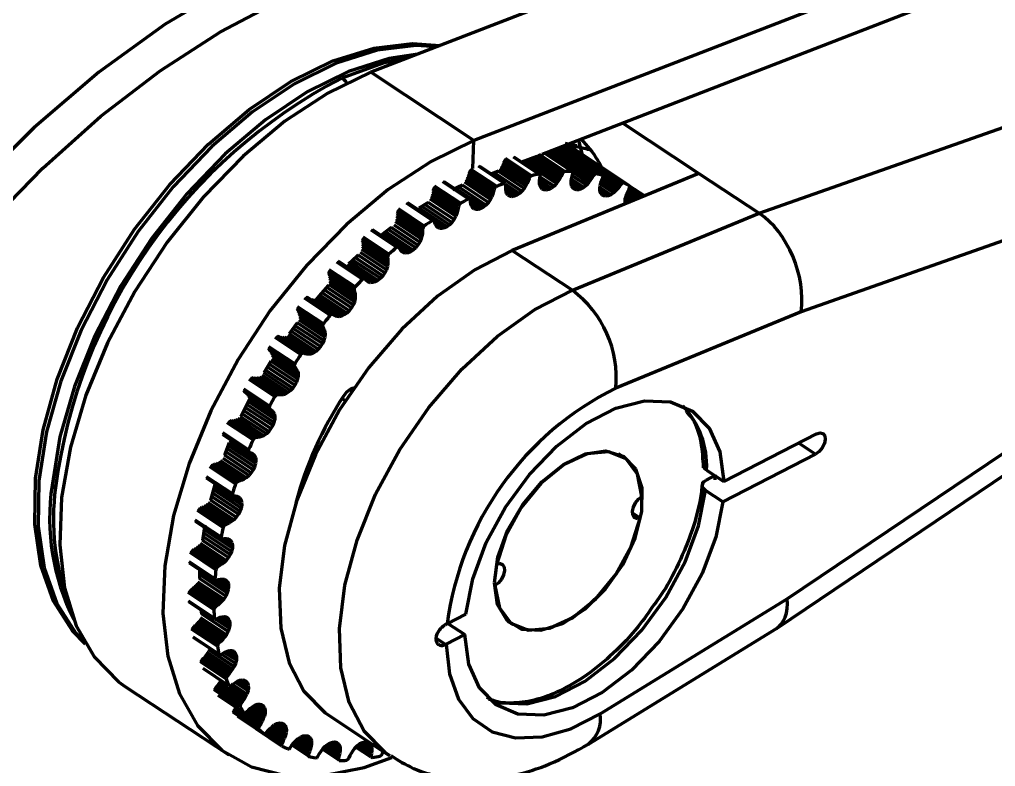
# Model space of a CAD drawing. Header units: millimetres. Extents: x -419 to 9215, y 1224 to 3301.
# Drawn here: x 282.43 to 325.35, y 1507.71 to 1540.58 of the extents above; entities that cross this region are included whole.
import ezdxf

# ---------------------------------------------------------------- set-up
doc = ezdxf.new("R2010")
doc.units = ezdxf.units.MM
doc.layers.add('0.7mm', color=7, linetype='Continuous', lineweight=70)

msp = doc.modelspace()

# ---------------------------------------------------------------- linework, layer by layer
at = {"layer": '0.7mm', "color": 7, "linetype": 'Continuous', "lineweight": 70}
for p, q in [((347.493, 1552.71), (302.412, 1535.25)), ((343.847, 1549.535), (305.4, 1534.645)), ((314.401, 1544.656), (297.874, 1538.256)), ((314.957, 1532.053), (336.898, 1539.775)), ((302.412, 1535.25), (297.874, 1538.256)), ((308.962, 1536.024), (312.31, 1533.806)), ((308.994, 1533.392), (306.475, 1535.061)), ((309.25, 1533.264), (306.514, 1535.076)), ((307.191, 1534.617), (307.026, 1535.275)), ((338.678, 1535.418), (316.803, 1527.72)), ((306.41, 1533.891), (305.276, 1534.642)), ((306.73, 1533.892), (305.522, 1534.692)), ((307.526, 1533.49), (305.642, 1534.738)), ((307.597, 1533.597), (305.788, 1534.795)), ((307.654, 1533.697), (305.92, 1534.846)), ((307.71, 1533.764), (306.018, 1534.884)), ((307.771, 1533.785), (306.077, 1534.907)), ((308.062, 1533.721), (306.2, 1534.954)), ((308.81, 1533.227), (306.201, 1534.955)), ((308.876, 1533.323), (306.334, 1535.006)), ((308.936, 1533.382), (306.428, 1535.043)), ((304.8, 1533.486), (303.665, 1534.237)), ((304.836, 1533.59), (303.702, 1534.341)), ((304.88, 1533.665), (303.745, 1534.417)), ((304.942, 1533.707), (303.808, 1534.459)), ((305.283, 1533.774), (304.149, 1534.526)), ((305.328, 1533.753), (304.194, 1534.505)), ((305.177, 1534.558), (304.505, 1534.298)), ((306.045, 1533.357), (304.581, 1534.327)), ((306.122, 1533.465), (304.731, 1534.386)), ((306.19, 1533.573), (304.877, 1534.442)), ((306.25, 1533.684), (305.021, 1534.498)), ((306.297, 1533.787), (305.149, 1534.548)), ((306.348, 1533.859), (305.213, 1534.61)), ((303.303, 1533.11), (302.168, 1533.861)), ((303.339, 1533.188), (302.204, 1533.939)), ((303.399, 1533.239), (302.265, 1533.99)), ((303.754, 1533.37), (302.62, 1534.121)), ((303.805, 1533.36), (302.671, 1534.111)), ((303.498, 1533.908), (303.169, 1533.781)), ((304.524, 1533.022), (303.301, 1533.832)), ((304.626, 1533.147), (303.485, 1533.903)), ((304.693, 1533.26), (303.559, 1534.012)), ((304.751, 1533.372), (303.616, 1534.124)), ((312.31, 1533.806), (304.098, 1530.416)), ((305.328, 1533.753), (305.283, 1533.774)), ((306.297, 1533.787), (306.25, 1533.684)), ((306.348, 1533.859), (306.297, 1533.787)), ((306.41, 1533.891), (306.348, 1533.859)), ((306.768, 1533.861), (306.73, 1533.892)), ((306.731, 1533.686), (306.763, 1533.789)), ((306.763, 1533.789), (306.768, 1533.861)), ((307.45, 1533.389), (306.766, 1533.842)), ((307.771, 1533.785), (307.71, 1533.764)), ((312.31, 1533.806), (314.957, 1532.053)), ((302.178, 1532.687), (301.044, 1533.438)), ((302.233, 1532.689), (301.099, 1533.44)), ((303.14, 1532.664), (302.006, 1533.415)), ((303.196, 1532.781), (302.061, 1533.532)), ((303.241, 1532.895), (302.107, 1533.646)), ((303.278, 1533.008), (302.144, 1533.759)), ((303.805, 1533.36), (303.754, 1533.37)), ((303.82, 1533.301), (303.805, 1533.36)), ((304.751, 1533.372), (304.693, 1533.26)), ((304.8, 1533.486), (304.751, 1533.372)), ((304.836, 1533.59), (304.8, 1533.486)), ((304.88, 1533.665), (304.836, 1533.59)), ((304.942, 1533.707), (304.88, 1533.665)), ((305.301, 1533.38), (305.302, 1533.481)), ((305.311, 1533.281), (305.301, 1533.38)), ((305.302, 1533.481), (305.314, 1533.587)), ((305.707, 1533.103), (305.302, 1533.371)), ((305.821, 1533.16), (305.305, 1533.501)), ((305.314, 1533.587), (305.333, 1533.687)), ((305.935, 1533.245), (305.325, 1533.648)), ((305.333, 1533.687), (305.328, 1533.753)), ((306.045, 1533.357), (305.935, 1533.245)), ((306.122, 1533.465), (306.045, 1533.357)), ((306.19, 1533.573), (306.122, 1533.465)), ((306.25, 1533.684), (306.19, 1533.573)), ((306.686, 1533.36), (306.692, 1533.467)), ((306.711, 1533.248), (306.686, 1533.36)), ((307.133, 1533.125), (306.689, 1533.419)), ((306.692, 1533.467), (306.707, 1533.575)), ((307.249, 1533.193), (306.704, 1533.554)), ((306.707, 1533.575), (306.731, 1533.686)), ((307.365, 1533.29), (306.738, 1533.706)), ((307.45, 1533.389), (307.365, 1533.29)), ((307.526, 1533.49), (307.45, 1533.389)), ((307.597, 1533.597), (307.526, 1533.49)), ((307.654, 1533.697), (307.597, 1533.597)), ((307.71, 1533.764), (307.654, 1533.697)), ((307.969, 1533.275), (307.997, 1533.387)), ((307.997, 1533.387), (308.035, 1533.5)), ((308.647, 1533.035), (308.019, 1533.452)), ((308.035, 1533.5), (308.078, 1533.604)), ((308.092, 1533.679), (308.062, 1533.721)), ((308.731, 1533.128), (308.064, 1533.57)), ((308.078, 1533.604), (308.092, 1533.679)), ((308.936, 1533.382), (308.876, 1533.323)), ((308.994, 1533.392), (308.936, 1533.382)), ((301.719, 1532.26), (300.585, 1533.011)), ((301.731, 1532.358), (300.597, 1533.109)), ((301.759, 1532.436), (300.625, 1533.187)), ((301.817, 1532.495), (300.682, 1533.246)), ((301.905, 1533.286), (301.468, 1533.09)), ((302.833, 1532.323), (301.59, 1533.147)), ((302.944, 1532.414), (301.738, 1533.213)), ((303.048, 1532.529), (301.905, 1533.286)), ((303.278, 1533.008), (303.241, 1532.895)), ((303.303, 1533.11), (303.278, 1533.008)), ((303.339, 1533.188), (303.303, 1533.11)), ((303.399, 1533.239), (303.339, 1533.188)), ((303.813, 1533.205), (303.82, 1533.301)), ((303.816, 1533.107), (303.813, 1533.205)), ((304.3, 1532.846), (303.814, 1533.168)), ((304.414, 1532.921), (303.816, 1533.317)), ((303.829, 1533.014), (303.816, 1533.107)), ((304.188, 1532.8), (303.825, 1533.04)), ((303.852, 1532.927), (303.829, 1533.014)), ((304.082, 1532.784), (303.849, 1532.939)), ((303.91, 1532.847), (303.852, 1532.927)), ((304.414, 1532.921), (304.3, 1532.846)), ((304.524, 1533.022), (304.414, 1532.921)), ((304.626, 1533.147), (304.524, 1533.022)), ((304.693, 1533.26), (304.626, 1533.147)), ((305.352, 1533.184), (305.311, 1533.281)), ((305.598, 1533.077), (305.319, 1533.262)), ((305.417, 1533.118), (305.352, 1533.184)), ((305.5, 1533.082), (305.364, 1533.172)), ((305.5, 1533.082), (305.417, 1533.118)), ((305.598, 1533.077), (305.5, 1533.082)), ((305.707, 1533.103), (305.598, 1533.077)), ((305.821, 1533.16), (305.707, 1533.103)), ((305.935, 1533.245), (305.821, 1533.16)), ((307.022, 1533.088), (306.699, 1533.303)), ((306.76, 1533.164), (306.711, 1533.248)), ((306.92, 1533.083), (306.736, 1533.204)), ((306.831, 1533.108), (306.76, 1533.164)), ((306.92, 1533.083), (306.831, 1533.108)), ((307.022, 1533.088), (306.92, 1533.083)), ((307.133, 1533.125), (307.022, 1533.088)), ((307.249, 1533.193), (307.133, 1533.125)), ((307.365, 1533.29), (307.249, 1533.193)), ((307.949, 1533.161), (307.969, 1533.275)), ((307.956, 1533.037), (307.949, 1533.161)), ((308.438, 1532.867), (307.953, 1533.187)), ((308.323, 1532.819), (307.954, 1533.063)), ((307.989, 1532.936), (307.956, 1533.037)), ((308.557, 1532.947), (307.982, 1533.328)), ((308.217, 1532.802), (307.982, 1532.958)), ((308.046, 1532.863), (307.989, 1532.936)), ((308.557, 1532.947), (308.438, 1532.867)), ((308.647, 1533.035), (308.557, 1532.947)), ((308.731, 1533.128), (308.647, 1533.035)), ((308.81, 1533.227), (308.731, 1533.128)), ((308.876, 1533.323), (308.81, 1533.227)), ((309.103, 1532.806), (309.145, 1532.92)), ((309.528, 1532.658), (309.142, 1532.913)), ((309.145, 1532.92), (309.195, 1533.034)), ((309.664, 1532.714), (309.192, 1533.026)), ((309.195, 1533.034), (309.248, 1533.136)), ((309.791, 1532.767), (309.245, 1533.129)), ((309.248, 1533.136), (309.272, 1533.213)), ((309.272, 1533.213), (309.25, 1533.264)), ((309.91, 1532.816), (309.257, 1533.249)), ((309.877, 1532.802), (309.269, 1533.205)), ((300.589, 1531.742), (299.454, 1532.493)), ((300.648, 1531.755), (299.513, 1532.506)), ((300.405, 1532.529), (299.994, 1532.28)), ((301.54, 1531.777), (300.405, 1532.529)), ((301.619, 1531.919), (300.485, 1532.67)), ((301.663, 1532.037), (300.528, 1532.788)), ((301.696, 1532.149), (300.561, 1532.901)), ((301.817, 1532.495), (301.759, 1532.436)), ((302.233, 1532.689), (302.178, 1532.687)), ((302.257, 1532.638), (302.233, 1532.689)), ((302.263, 1532.55), (302.257, 1532.638)), ((302.72, 1532.258), (302.262, 1532.561)), ((302.28, 1532.46), (302.263, 1532.55)), ((303.048, 1532.529), (302.944, 1532.414)), ((303.14, 1532.664), (303.048, 1532.529)), ((303.196, 1532.781), (303.14, 1532.664)), ((303.241, 1532.895), (303.196, 1532.781)), ((303.988, 1532.8), (303.904, 1532.856)), ((303.988, 1532.8), (303.91, 1532.847)), ((304.082, 1532.784), (303.988, 1532.8)), ((304.188, 1532.8), (304.082, 1532.784)), ((304.3, 1532.846), (304.188, 1532.8)), ((308.123, 1532.817), (308.037, 1532.874)), ((308.123, 1532.817), (308.046, 1532.863)), ((308.217, 1532.802), (308.123, 1532.817)), ((308.323, 1532.819), (308.217, 1532.802)), ((308.438, 1532.867), (308.323, 1532.819)), ((309.059, 1532.555), (309.07, 1532.69)), ((309.071, 1532.469), (309.059, 1532.555)), ((309.138, 1532.497), (309.059, 1532.549)), ((309.269, 1532.551), (309.069, 1532.683)), ((309.07, 1532.69), (309.103, 1532.806)), ((309.397, 1532.604), (309.101, 1532.8)), ((300.157, 1531.351), (299.023, 1532.102)), ((300.176, 1531.428), (299.042, 1532.179)), ((300.23, 1531.493), (299.095, 1532.244)), ((301.227, 1531.463), (299.994, 1532.28)), ((301.339, 1531.546), (300.116, 1532.356)), ((301.445, 1531.651), (300.254, 1532.44)), ((301.696, 1532.149), (301.663, 1532.037)), ((301.719, 1532.26), (301.696, 1532.149)), ((301.731, 1532.358), (301.719, 1532.26)), ((301.759, 1532.436), (301.731, 1532.358)), ((302.306, 1532.379), (302.28, 1532.46)), ((302.609, 1532.222), (302.288, 1532.434)), ((302.344, 1532.304), (302.306, 1532.379)), ((302.506, 1532.217), (302.329, 1532.334)), ((302.416, 1532.244), (302.344, 1532.304)), ((302.506, 1532.217), (302.416, 1532.244)), ((302.609, 1532.222), (302.506, 1532.217)), ((302.72, 1532.258), (302.609, 1532.222)), ((302.833, 1532.323), (302.72, 1532.258)), ((302.944, 1532.414), (302.833, 1532.323)), ((306.744, 1528.663), (314.957, 1532.053)), ((300.098, 1530.928), (298.964, 1531.68)), ((300.129, 1531.044), (298.994, 1531.796)), ((300.148, 1531.154), (299.014, 1531.905)), ((300.158, 1531.259), (299.024, 1532.011)), ((300.648, 1531.755), (300.589, 1531.742)), ((300.68, 1531.713), (300.648, 1531.755)), ((300.699, 1531.635), (300.68, 1531.713)), ((301.113, 1531.408), (300.685, 1531.691)), ((300.729, 1531.557), (300.699, 1531.635)), ((301.445, 1531.651), (301.339, 1531.546)), ((301.54, 1531.777), (301.445, 1531.651)), ((301.619, 1531.919), (301.54, 1531.777)), ((301.663, 1532.037), (301.619, 1531.919)), ((299.022, 1530.556), (297.888, 1531.307)), ((299.084, 1530.579), (297.949, 1531.331)), ((298.769, 1531.431), (298.338, 1531.094)), ((299.742, 1530.433), (298.523, 1531.241)), ((299.851, 1530.531), (298.641, 1531.333)), ((299.949, 1530.649), (298.769, 1531.431)), ((300.033, 1530.783), (298.899, 1531.534)), ((300.158, 1531.259), (300.148, 1531.154)), ((300.176, 1531.428), (300.157, 1531.351)), ((300.157, 1531.351), (300.158, 1531.259)), ((300.23, 1531.493), (300.176, 1531.428)), ((301.005, 1531.382), (300.725, 1531.567)), ((300.769, 1531.488), (300.729, 1531.557)), ((300.819, 1531.428), (300.769, 1531.488)), ((300.905, 1531.388), (300.788, 1531.465)), ((300.905, 1531.388), (300.819, 1531.428)), ((301.005, 1531.382), (300.905, 1531.388)), ((301.113, 1531.408), (301.005, 1531.382)), ((301.227, 1531.463), (301.113, 1531.408)), ((301.339, 1531.546), (301.227, 1531.463)), ((298.616, 1530.111), (297.481, 1530.862)), ((298.625, 1530.185), (297.491, 1530.936)), ((298.629, 1530.028), (297.495, 1530.779)), ((298.673, 1530.255), (297.539, 1531.006)), ((299.516, 1530.313), (298.338, 1531.094)), ((299.629, 1530.359), (298.421, 1531.16)), ((300.033, 1530.783), (299.949, 1530.649)), ((300.098, 1530.928), (300.033, 1530.783)), ((300.129, 1531.044), (300.098, 1530.928)), ((300.148, 1531.154), (300.129, 1531.044)), ((298.611, 1529.715), (297.477, 1530.466)), ((298.628, 1529.826), (297.493, 1530.578)), ((298.633, 1529.93), (297.499, 1530.681)), ((299.084, 1530.579), (299.022, 1530.556)), ((299.124, 1530.548), (299.084, 1530.579)), ((299.155, 1530.48), (299.124, 1530.548)), ((299.198, 1530.416), (299.155, 1530.48)), ((299.409, 1530.298), (299.171, 1530.456)), ((299.25, 1530.362), (299.198, 1530.416)), ((299.311, 1530.317), (299.25, 1530.362)), ((299.629, 1530.359), (299.516, 1530.313)), ((299.742, 1530.433), (299.629, 1530.359)), ((299.851, 1530.531), (299.742, 1530.433)), ((299.949, 1530.649), (299.851, 1530.531)), ((304.098, 1530.416), (306.744, 1528.663)), ((297.514, 1529.154), (296.379, 1529.906)), ((297.576, 1529.189), (296.442, 1529.94)), ((297.623, 1529.169), (296.489, 1529.92)), ((298.3, 1529.191), (297.089, 1529.993)), ((298.402, 1529.302), (297.2, 1530.098)), ((298.491, 1529.43), (297.317, 1530.208)), ((298.562, 1529.569), (297.427, 1530.32)), ((298.625, 1530.185), (298.616, 1530.111)), ((298.616, 1530.111), (298.629, 1530.028)), ((298.673, 1530.255), (298.625, 1530.185)), ((298.633, 1529.93), (298.628, 1529.826)), ((298.629, 1530.028), (298.633, 1529.93)), ((299.409, 1530.298), (299.311, 1530.317)), ((299.516, 1530.313), (299.409, 1530.298)), ((316.197, 1515.092), (338.422, 1530.082)), ((297.141, 1528.735), (296.007, 1529.487)), ((297.183, 1528.809), (296.048, 1529.561)), ((297.962, 1529), (296.828, 1529.751)), ((298.075, 1529.036), (296.902, 1529.812)), ((298.189, 1529.1), (296.988, 1529.896)), ((298.562, 1529.569), (298.491, 1529.43)), ((298.611, 1529.715), (298.562, 1529.569)), ((298.628, 1529.826), (298.611, 1529.715)), ((297.141, 1528.666), (296.007, 1529.417)), ((297.167, 1528.593), (296.033, 1529.345)), ((297.185, 1528.505), (296.051, 1529.257)), ((297.191, 1528.305), (296.057, 1529.056)), ((297.193, 1528.41), (296.059, 1529.161)), ((297.576, 1529.189), (297.514, 1529.154)), ((297.623, 1529.169), (297.576, 1529.189)), ((297.666, 1529.113), (297.623, 1529.169)), ((297.855, 1528.997), (297.651, 1529.132)), ((297.72, 1529.063), (297.666, 1529.113)), ((297.783, 1529.025), (297.708, 1529.075)), ((297.783, 1529.025), (297.72, 1529.063)), ((298.189, 1529.1), (298.075, 1529.036)), ((298.3, 1529.191), (298.189, 1529.1)), ((298.402, 1529.302), (298.3, 1529.191)), ((298.491, 1529.43), (298.402, 1529.302)), ((297.025, 1527.887), (295.827, 1528.68)), ((297.102, 1528.021), (295.931, 1528.796)), ((297.159, 1528.162), (296.024, 1528.913)), ((297.183, 1528.809), (297.141, 1528.735)), ((297.141, 1528.735), (297.141, 1528.666)), ((297.141, 1528.666), (297.167, 1528.593)), ((297.855, 1528.997), (297.783, 1529.025)), ((297.962, 1529), (297.855, 1528.997)), ((298.075, 1529.036), (297.962, 1529)), ((315.748, 1513.802), (338.017, 1528.821)), ((296.097, 1527.569), (294.962, 1528.321)), ((296.158, 1527.613), (295.024, 1528.365)), ((296.212, 1527.605), (295.077, 1528.356)), ((296.33, 1527.529), (295.196, 1528.28)), ((296.402, 1527.507), (295.268, 1528.258)), ((296.483, 1527.496), (295.349, 1528.248)), ((296.597, 1527.521), (295.463, 1528.272)), ((296.713, 1527.577), (295.543, 1528.352)), ((296.825, 1527.659), (295.629, 1528.452)), ((296.931, 1527.764), (295.725, 1528.563)), ((297.191, 1528.305), (297.159, 1528.162)), ((297.167, 1528.593), (297.185, 1528.505)), ((297.185, 1528.505), (297.193, 1528.41)), ((297.193, 1528.41), (297.191, 1528.305)), ((295.757, 1527.112), (294.623, 1527.863)), ((295.766, 1527.049), (294.632, 1527.8)), ((295.791, 1527.187), (294.656, 1527.939)), ((296.931, 1527.764), (296.825, 1527.659)), ((297.025, 1527.887), (296.931, 1527.764)), ((297.102, 1528.021), (297.025, 1527.887)), ((297.159, 1528.162), (297.102, 1528.021)), ((295.804, 1526.988), (294.67, 1527.739)), ((295.836, 1526.911), (294.701, 1527.663)), ((295.855, 1526.594), (294.72, 1527.345)), ((295.857, 1526.826), (294.723, 1527.578)), ((295.87, 1526.73), (294.736, 1527.482)), ((296.158, 1527.613), (296.097, 1527.569)), ((296.212, 1527.605), (296.158, 1527.613)), ((296.264, 1527.563), (296.212, 1527.605)), ((296.33, 1527.529), (296.264, 1527.563)), ((296.402, 1527.507), (296.33, 1527.529)), ((296.483, 1527.496), (296.402, 1527.507)), ((296.597, 1527.521), (296.483, 1527.496)), ((296.713, 1527.577), (296.597, 1527.521)), ((296.825, 1527.659), (296.713, 1527.577)), ((316.803, 1527.72), (308.657, 1524.357)), ((294.645, 1527.228), (294.29, 1526.744)), ((295.667, 1526.185), (294.463, 1526.983)), ((295.75, 1526.316), (294.555, 1527.107)), ((295.814, 1526.454), (294.645, 1527.228)), ((295.791, 1527.187), (295.757, 1527.112)), ((295.757, 1527.112), (295.766, 1527.049)), ((295.766, 1527.049), (295.804, 1526.988)), ((295.804, 1526.988), (295.836, 1526.911)), ((295.836, 1526.911), (295.857, 1526.826)), ((294.803, 1525.836), (293.668, 1526.588)), ((294.863, 1525.889), (293.728, 1526.64)), ((294.921, 1525.892), (293.786, 1526.644)), ((294.983, 1525.865), (293.849, 1526.616)), ((295.058, 1525.848), (293.923, 1526.599)), ((295.138, 1525.842), (294.004, 1526.594)), ((295.226, 1525.849), (294.092, 1526.601)), ((295.344, 1525.895), (294.21, 1526.647)), ((295.46, 1525.97), (294.29, 1526.744)), ((295.568, 1526.068), (294.373, 1526.859)), ((295.855, 1526.594), (295.814, 1526.454)), ((295.87, 1526.73), (295.855, 1526.594)), ((295.857, 1526.826), (295.87, 1526.73)), ((294.503, 1525.35), (293.369, 1526.101)), ((294.522, 1525.295), (293.388, 1526.046)), ((294.529, 1525.426), (293.395, 1526.177)), ((295.568, 1526.068), (295.46, 1525.97)), ((295.667, 1526.185), (295.568, 1526.068)), ((295.75, 1526.316), (295.667, 1526.185)), ((295.814, 1526.454), (295.75, 1526.316)), ((294.571, 1525.247), (293.436, 1525.998)), ((294.615, 1525.184), (293.481, 1525.935)), ((294.65, 1525.111), (293.516, 1525.862)), ((294.677, 1525.026), (293.543, 1525.778)), ((294.68, 1524.899), (293.545, 1525.65)), ((294.863, 1525.889), (294.803, 1525.836)), ((294.921, 1525.892), (294.863, 1525.889)), ((294.983, 1525.865), (294.921, 1525.892)), ((295.058, 1525.848), (294.983, 1525.865)), ((295.138, 1525.842), (295.058, 1525.848)), ((295.226, 1525.849), (295.138, 1525.842)), ((295.344, 1525.895), (295.226, 1525.849)), ((295.46, 1525.97), (295.344, 1525.895)), ((293.485, 1525.538), (293.174, 1525.025)), ((294.535, 1524.489), (293.33, 1525.287)), ((294.606, 1524.625), (293.41, 1525.417)), ((294.655, 1524.763), (293.485, 1525.538)), ((294.529, 1525.426), (294.503, 1525.35)), ((294.503, 1525.35), (294.522, 1525.295)), ((294.522, 1525.295), (294.571, 1525.247)), ((294.571, 1525.247), (294.615, 1525.184)), ((294.615, 1525.184), (294.65, 1525.111)), ((293.718, 1524.054), (292.583, 1524.805)), ((293.779, 1524.069), (292.645, 1524.82)), ((293.849, 1524.057), (292.715, 1524.808)), ((293.932, 1524.056), (292.797, 1524.808)), ((294.018, 1524.068), (292.884, 1524.82)), ((294.111, 1524.093), (292.977, 1524.844)), ((294.231, 1524.159), (293.097, 1524.91)), ((294.344, 1524.25), (293.174, 1525.025)), ((294.447, 1524.362), (293.25, 1525.154)), ((294.655, 1524.763), (294.606, 1524.625)), ((294.65, 1525.111), (294.677, 1525.026)), ((294.68, 1524.899), (294.655, 1524.763)), ((294.677, 1525.026), (294.68, 1524.899)), ((293.661, 1523.994), (292.527, 1524.745)), ((294.447, 1524.362), (294.344, 1524.25)), ((294.535, 1524.489), (294.447, 1524.362)), ((294.606, 1524.625), (294.535, 1524.489)), ((292.6, 1523.997), (292.159, 1523.112)), ((293.408, 1523.49), (292.274, 1524.241)), ((293.425, 1523.564), (292.291, 1524.315)), ((293.436, 1523.443), (292.302, 1524.195)), ((293.551, 1523.362), (292.416, 1524.113)), ((293.599, 1523.303), (292.464, 1524.054)), ((293.639, 1523.231), (292.505, 1523.983)), ((293.718, 1524.054), (293.661, 1523.994)), ((293.779, 1524.069), (293.718, 1524.054)), ((293.849, 1524.057), (293.779, 1524.069)), ((293.932, 1524.056), (293.849, 1524.057)), ((294.018, 1524.068), (293.932, 1524.056)), ((294.111, 1524.093), (294.018, 1524.068)), ((294.231, 1524.159), (294.111, 1524.093)), ((294.344, 1524.25), (294.231, 1524.159)), ((297.038, 1524.233), (296.955, 1524.288)), ((293.562, 1522.713), (292.353, 1523.513)), ((293.619, 1522.851), (292.419, 1523.645)), ((293.652, 1522.987), (292.479, 1523.764)), ((293.659, 1523.116), (292.525, 1523.867)), ((293.425, 1523.564), (293.408, 1523.49)), ((293.408, 1523.49), (293.436, 1523.443)), ((293.283, 1522.35), (292.148, 1523.101)), ((293.391, 1522.456), (292.217, 1523.234)), ((293.485, 1522.579), (292.285, 1523.374)), ((293.436, 1523.443), (293.495, 1523.41)), ((293.495, 1523.41), (293.551, 1523.362)), ((293.551, 1523.362), (293.599, 1523.303)), ((293.599, 1523.303), (293.639, 1523.231)), ((293.639, 1523.231), (293.659, 1523.116)), ((293.659, 1523.116), (293.652, 1522.987)), ((292.697, 1522.083), (291.562, 1522.834)), ((292.749, 1522.149), (291.615, 1522.901)), ((292.813, 1522.176), (291.678, 1522.927)), ((292.889, 1522.179), (291.755, 1522.93)), ((292.977, 1522.196), (291.843, 1522.947)), ((293.068, 1522.224), (291.933, 1522.975)), ((293.164, 1522.265), (292.029, 1523.017)), ((293.562, 1522.713), (293.485, 1522.579)), ((293.619, 1522.851), (293.562, 1522.713)), ((293.652, 1522.987), (293.619, 1522.851)), ((292.497, 1521.573), (291.362, 1522.324)), ((292.505, 1521.644), (291.37, 1522.395)), ((292.533, 1521.536), (291.399, 1522.287)), ((292.889, 1522.179), (292.813, 1522.176)), ((292.977, 1522.196), (292.889, 1522.179)), ((293.068, 1522.224), (292.977, 1522.196)), ((293.164, 1522.265), (293.068, 1522.224)), ((293.283, 1522.35), (293.164, 1522.265)), ((293.391, 1522.456), (293.283, 1522.35)), ((293.485, 1522.579), (293.391, 1522.456)), ((313.403, 1520.251), (317.482, 1522.35)), ((291.649, 1521.945), (291.442, 1521.41)), ((292.81, 1521.035), (291.604, 1521.833)), ((292.826, 1521.165), (291.649, 1521.945)), ((292.817, 1521.284), (291.682, 1522.035)), ((292.749, 1522.149), (292.697, 1522.083)), ((292.813, 1522.176), (292.749, 1522.149)), ((292.621, 1520.629), (291.442, 1521.41)), ((292.705, 1520.76), (291.498, 1521.559)), ((292.768, 1520.897), (291.553, 1521.702)), ((292.505, 1521.644), (292.497, 1521.573)), ((292.497, 1521.573), (292.533, 1521.536)), ((292.533, 1521.536), (292.6, 1521.518)), ((292.779, 1521.385), (292.562, 1521.528)), ((292.6, 1521.518), (292.667, 1521.485)), ((292.726, 1521.441), (292.64, 1521.498)), ((292.667, 1521.485), (292.726, 1521.441)), ((292.726, 1521.441), (292.779, 1521.385)), ((292.779, 1521.385), (292.817, 1521.284)), ((309.01, 1521.315), (308.771, 1521.473)), ((317.439, 1521.451), (313.36, 1519.352)), ((291.932, 1520.146), (290.797, 1520.898)), ((291.978, 1520.217), (290.844, 1520.969)), ((292.042, 1520.254), (290.908, 1521.006)), ((292.124, 1520.273), (290.989, 1521.025)), ((292.215, 1520.307), (291.081, 1521.058)), ((292.308, 1520.351), (291.174, 1521.102)), ((292.405, 1520.408), (291.271, 1521.16)), ((292.52, 1520.51), (291.386, 1521.261)), ((292.768, 1520.897), (292.705, 1520.76)), ((292.81, 1521.035), (292.768, 1520.897)), ((292.826, 1521.165), (292.81, 1521.035)), ((292.817, 1521.284), (292.826, 1521.165)), ((292.52, 1520.51), (292.405, 1520.408)), ((292.621, 1520.629), (292.52, 1520.51)), ((292.705, 1520.76), (292.621, 1520.629)), ((312.633, 1520.313), (313.014, 1520.509)), ((312.647, 1520.752), (313.403, 1520.251)), ((284.007, 1519.979), (283.856, 1520.08)), ((291.787, 1519.707), (290.653, 1520.459)), ((291.789, 1519.641), (290.654, 1520.392)), ((291.012, 1520.123), (290.82, 1519.424)), ((292.197, 1519.338), (291.012, 1520.123)), ((291.978, 1520.217), (291.932, 1520.146)), ((292.042, 1520.254), (291.978, 1520.217)), ((292.124, 1520.273), (292.042, 1520.254)), ((292.215, 1520.307), (292.124, 1520.273)), ((292.308, 1520.351), (292.215, 1520.307)), ((292.405, 1520.408), (292.308, 1520.351)), ((292.123, 1518.945), (290.906, 1519.751)), ((292.172, 1519.083), (290.946, 1519.895)), ((292.198, 1519.216), (290.982, 1520.021)), ((291.787, 1519.707), (291.789, 1519.641)), ((291.789, 1519.641), (291.832, 1519.615)), ((291.832, 1519.615), (291.907, 1519.612)), ((291.907, 1519.612), (291.982, 1519.597)), ((292.17, 1519.444), (291.921, 1519.609)), ((313.36, 1519.352), (312.604, 1519.853)), ((291.664, 1518.432), (290.529, 1519.183)), ((291.757, 1518.491), (290.622, 1519.242)), ((291.852, 1518.563), (290.718, 1519.315)), ((291.961, 1518.679), (290.823, 1519.433)), ((292.052, 1518.808), (290.864, 1519.595)), ((291.982, 1519.597), (292.051, 1519.569)), ((292.051, 1519.569), (292.116, 1519.528)), ((292.116, 1519.528), (292.17, 1519.444)), ((292.17, 1519.444), (292.197, 1519.338)), ((292.198, 1519.216), (292.172, 1519.083)), ((292.197, 1519.338), (292.198, 1519.216)), ((291.383, 1518.227), (290.248, 1518.979)), ((291.423, 1518.302), (290.288, 1519.053)), ((291.486, 1518.349), (290.352, 1519.1)), ((291.57, 1518.383), (290.436, 1519.134)), ((292.052, 1518.808), (291.961, 1518.679)), ((292.123, 1518.945), (292.052, 1518.808)), ((292.172, 1519.083), (292.123, 1518.945)), ((309.721, 1518.636), (309.385, 1518.859)), ((291.289, 1517.798), (290.155, 1518.55)), ((291.3, 1517.738), (290.166, 1518.49)), ((290.582, 1518.339), (290.471, 1517.658)), ((291.486, 1518.349), (291.423, 1518.302)), ((291.57, 1518.383), (291.486, 1518.349)), ((291.664, 1518.432), (291.57, 1518.383)), ((291.757, 1518.491), (291.664, 1518.432)), ((291.852, 1518.563), (291.757, 1518.491)), ((291.961, 1518.679), (291.852, 1518.563)), ((291.754, 1517.174), (290.521, 1517.99)), ((291.787, 1517.309), (290.545, 1518.132)), ((291.423, 1518.302), (291.383, 1518.227)), ((291.517, 1516.771), (290.383, 1517.522)), ((291.617, 1516.899), (290.471, 1517.658)), ((291.697, 1517.035), (290.496, 1517.83)), ((291.289, 1517.798), (291.3, 1517.738)), ((291.3, 1517.738), (291.35, 1517.724)), ((291.35, 1517.724), (291.43, 1517.737)), ((291.796, 1517.436), (291.359, 1517.725)), ((291.43, 1517.737), (291.513, 1517.738)), ((291.778, 1517.547), (291.491, 1517.737)), ((291.513, 1517.738), (291.591, 1517.727)), ((291.591, 1517.727), (291.665, 1517.703)), ((291.735, 1517.638), (291.61, 1517.721)), ((291.665, 1517.703), (291.735, 1517.638)), ((291.735, 1517.638), (291.778, 1517.547)), ((291.778, 1517.547), (291.796, 1517.436)), ((291.062, 1516.369), (289.928, 1517.12)), ((291.095, 1516.445), (289.96, 1517.196)), ((291.156, 1516.501), (290.022, 1517.252)), ((291.241, 1516.549), (290.107, 1517.3)), ((291.334, 1516.612), (290.2, 1517.364)), ((291.425, 1516.686), (290.291, 1517.437)), ((291.697, 1517.035), (291.617, 1516.899)), ((291.754, 1517.174), (291.697, 1517.035)), ((291.787, 1517.309), (291.754, 1517.174)), ((291.796, 1517.436), (291.787, 1517.309)), ((291.022, 1515.96), (289.888, 1516.711)), ((291.042, 1515.907), (289.908, 1516.659)), ((291.334, 1516.612), (291.241, 1516.549)), ((291.425, 1516.686), (291.334, 1516.612)), ((291.517, 1516.771), (291.425, 1516.686)), ((291.617, 1516.899), (291.517, 1516.771)), ((303.421, 1516.63), (303.405, 1516.641)), ((290.35, 1516.335), (290.34, 1515.975)), ((291.605, 1515.487), (290.349, 1516.318)), ((291.095, 1516.445), (291.062, 1516.369)), ((291.156, 1516.501), (291.095, 1516.445)), ((291.241, 1516.549), (291.156, 1516.501)), ((291.408, 1515.072), (290.273, 1515.823)), ((291.497, 1515.209), (290.34, 1515.975)), ((291.563, 1515.349), (290.343, 1516.156)), ((291.022, 1515.96), (291.042, 1515.907)), ((291.042, 1515.907), (291.098, 1515.904)), ((291.098, 1515.904), (291.181, 1515.932)), ((291.622, 1515.617), (291.158, 1515.924)), ((291.181, 1515.932), (291.269, 1515.95)), ((291.269, 1515.95), (291.354, 1515.956)), ((291.613, 1515.734), (291.284, 1515.952)), ((291.354, 1515.956), (291.437, 1515.95)), ((291.579, 1515.832), (291.395, 1515.953)), ((291.437, 1515.95), (291.52, 1515.905)), ((291.52, 1515.905), (291.579, 1515.832)), ((291.579, 1515.832), (291.613, 1515.734)), ((290.977, 1514.613), (289.843, 1515.364)), ((291.001, 1514.688), (289.867, 1515.44)), ((291.059, 1514.752), (289.925, 1515.503)), ((291.144, 1514.813), (290.009, 1515.564)), ((291.234, 1514.89), (290.1, 1515.641)), ((291.321, 1514.976), (290.187, 1515.727)), ((291.563, 1515.349), (291.497, 1515.209)), ((291.605, 1515.487), (291.563, 1515.349)), ((291.622, 1515.617), (291.605, 1515.487)), ((291.613, 1515.734), (291.622, 1515.617)), ((303.337, 1515.672), (303.316, 1515.686)), ((290.991, 1514.232), (289.857, 1514.983)), ((291.02, 1514.188), (289.885, 1514.94)), ((291.234, 1514.89), (291.144, 1514.813)), ((291.321, 1514.976), (291.234, 1514.89)), ((291.408, 1515.072), (291.321, 1514.976)), ((291.497, 1515.209), (291.408, 1515.072)), ((307.969, 1510.031), (316.197, 1515.092)), ((290.404, 1514.615), (290.428, 1514.425)), ((291.001, 1514.688), (290.977, 1514.613)), ((291.059, 1514.752), (291.001, 1514.688)), ((291.144, 1514.813), (291.059, 1514.752)), ((291.366, 1513.303), (290.231, 1514.054)), ((291.447, 1513.398), (290.313, 1514.15)), ((291.526, 1513.504), (290.392, 1514.255)), ((291.602, 1513.647), (290.428, 1514.425)), ((290.991, 1514.232), (291.02, 1514.188)), ((291.02, 1514.188), (291.079, 1514.197)), ((291.653, 1513.788), (291.043, 1514.192)), ((291.079, 1514.197), (291.165, 1514.24)), ((291.165, 1514.24), (291.256, 1514.274)), ((291.679, 1513.922), (291.186, 1514.248)), ((291.256, 1514.274), (291.346, 1514.297)), ((291.679, 1514.044), (291.31, 1514.288)), ((291.346, 1514.297), (291.435, 1514.309)), ((291.653, 1514.148), (291.415, 1514.306)), ((291.435, 1514.309), (291.531, 1514.285)), ((291.604, 1514.23), (291.515, 1514.289)), ((291.531, 1514.285), (291.604, 1514.23)), ((291.604, 1514.23), (291.653, 1514.148)), ((291.653, 1514.148), (291.679, 1514.044)), ((291.679, 1514.044), (291.679, 1513.922)), ((301.237, 1513.992), (302.051, 1514.411)), ((303.894, 1514.109), (304.132, 1513.951)), ((291.13, 1512.998), (289.996, 1513.749)), ((291.145, 1513.071), (290.011, 1513.823)), ((291.198, 1513.141), (290.064, 1513.892)), ((291.28, 1513.214), (290.146, 1513.965)), ((291.602, 1513.647), (291.526, 1513.504)), ((291.653, 1513.788), (291.602, 1513.647)), ((291.679, 1513.922), (291.653, 1513.788)), ((301.237, 1513.992), (301.203, 1513.975)), ((301.263, 1514.006), (302.008, 1513.512)), ((307.447, 1508.694), (315.72, 1513.783)), ((291.198, 1512.654), (290.063, 1513.405)), ((291.234, 1512.62), (290.1, 1513.372)), ((291.28, 1513.214), (291.198, 1513.141)), ((291.366, 1513.303), (291.28, 1513.214)), ((291.447, 1513.398), (291.366, 1513.303)), ((291.526, 1513.504), (291.447, 1513.398)), ((302.008, 1513.512), (301.194, 1513.093)), ((291.8, 1511.989), (290.666, 1512.741)), ((291.87, 1512.102), (290.735, 1512.853)), ((291.145, 1513.071), (291.13, 1512.998)), ((291.198, 1513.141), (291.145, 1513.071)), ((291.382, 1512.697), (291.475, 1512.747)), ((291.475, 1512.747), (291.567, 1512.786)), ((291.975, 1512.513), (291.564, 1512.785)), ((291.567, 1512.786), (291.661, 1512.815)), ((291.661, 1512.815), (291.766, 1512.813)), ((291.958, 1512.624), (291.67, 1512.815)), ((291.766, 1512.813), (291.852, 1512.778)), ((291.917, 1512.714), (291.768, 1512.812)), ((291.852, 1512.778), (291.917, 1512.714)), ((301.16, 1513.076), (301.194, 1513.093)), ((291.517, 1511.56), (290.383, 1512.311)), ((291.523, 1511.63), (290.389, 1512.381)), ((291.57, 1511.704), (290.436, 1512.455)), ((291.647, 1511.787), (290.513, 1512.539)), ((291.726, 1511.886), (290.592, 1512.637)), ((291.198, 1512.654), (291.234, 1512.62)), ((291.234, 1512.62), (291.297, 1512.641)), ((291.297, 1512.641), (291.382, 1512.697)), ((291.931, 1512.247), (291.317, 1512.654)), ((291.966, 1512.386), (291.445, 1512.731)), ((291.917, 1512.714), (291.958, 1512.624)), ((291.966, 1512.386), (291.931, 1512.247)), ((291.958, 1512.624), (291.975, 1512.513)), ((291.975, 1512.513), (291.966, 1512.386)), ((291.637, 1511.261), (290.502, 1512.013)), ((291.726, 1511.886), (291.647, 1511.787)), ((291.8, 1511.989), (291.726, 1511.886)), ((291.87, 1512.102), (291.8, 1511.989)), ((291.931, 1512.247), (291.87, 1512.102)), ((291.523, 1511.63), (291.517, 1511.56)), ((291.57, 1511.704), (291.523, 1511.63)), ((291.647, 1511.787), (291.57, 1511.704)), ((291.92, 1511.403), (292.013, 1511.458)), ((292.013, 1511.458), (292.11, 1511.503)), ((292.495, 1511.175), (292.046, 1511.473)), ((292.11, 1511.503), (292.222, 1511.523)), ((292.487, 1511.293), (292.157, 1511.511)), ((292.222, 1511.523), (292.318, 1511.509)), ((292.453, 1511.39), (292.262, 1511.517)), ((292.318, 1511.509), (292.396, 1511.464)), ((292.396, 1511.464), (292.453, 1511.39)), ((287.092, 1511.22), (291.63, 1508.215)), ((292.126, 1510.396), (290.992, 1511.148)), ((292.129, 1510.331), (290.995, 1511.083)), ((292.166, 1510.473), (291.032, 1511.225)), ((292.237, 1510.565), (291.102, 1511.316)), ((292.308, 1510.671), (291.173, 1511.422)), ((291.637, 1511.261), (291.68, 1511.238)), ((291.68, 1511.238), (291.744, 1511.269)), ((292.372, 1510.78), (291.681, 1511.238)), ((291.744, 1511.269), (291.827, 1511.338)), ((292.431, 1510.897), (291.799, 1511.315)), ((291.827, 1511.338), (291.92, 1511.403)), ((292.477, 1511.042), (291.926, 1511.407)), ((292.477, 1511.042), (292.431, 1510.897)), ((292.453, 1511.39), (292.487, 1511.293)), ((292.495, 1511.175), (292.477, 1511.042)), ((292.487, 1511.293), (292.495, 1511.175)), ((292.299, 1510.084), (291.164, 1510.836)), ((292.308, 1510.671), (292.237, 1510.565)), ((292.372, 1510.78), (292.308, 1510.671)), ((292.431, 1510.897), (292.372, 1510.78)), ((292.973, 1509.477), (291.838, 1510.228)), ((293.036, 1509.575), (291.901, 1510.326)), ((292.166, 1510.473), (292.126, 1510.396)), ((292.126, 1510.396), (292.129, 1510.331)), ((292.237, 1510.565), (292.166, 1510.473)), ((292.412, 1510.114), (292.491, 1510.193)), ((292.491, 1510.193), (292.581, 1510.272)), ((293.15, 1509.798), (292.518, 1510.217)), ((292.581, 1510.272), (292.673, 1510.34)), ((293.197, 1509.916), (292.619, 1510.299)), ((292.673, 1510.34), (292.77, 1510.402)), ((293.226, 1510.058), (292.738, 1510.381)), ((292.77, 1510.402), (292.887, 1510.443)), ((293.227, 1510.183), (292.853, 1510.431)), ((292.887, 1510.443), (292.992, 1510.45)), ((293.202, 1510.288), (292.961, 1510.448)), ((292.992, 1510.45), (293.082, 1510.425)), ((293.152, 1510.37), (293.061, 1510.43)), ((293.082, 1510.425), (293.152, 1510.37)), ((293.152, 1510.37), (293.202, 1510.288)), ((293.202, 1510.288), (293.227, 1510.183)), ((293.227, 1510.183), (293.226, 1510.058)), ((292.941, 1509.398), (291.807, 1510.15)), ((292.953, 1509.34), (291.819, 1510.091)), ((293.168, 1509.15), (292.034, 1509.901)), ((292.299, 1510.084), (292.348, 1510.072)), ((292.348, 1510.072), (292.412, 1510.114)), ((293.097, 1509.685), (292.427, 1510.129)), ((293.15, 1509.798), (293.097, 1509.685)), ((293.197, 1509.916), (293.15, 1509.798)), ((293.226, 1510.058), (293.197, 1509.916)), ((296.041, 1509.948), (298.688, 1508.195)), ((293.971, 1508.607), (292.837, 1509.359)), ((292.973, 1509.477), (292.941, 1509.398)), ((292.941, 1509.398), (292.953, 1509.34)), ((293.036, 1509.575), (292.973, 1509.477)), ((293.097, 1509.685), (293.036, 1509.575)), ((293.359, 1509.289), (293.445, 1509.378)), ((294.076, 1508.951), (293.439, 1509.373)), ((293.445, 1509.378), (293.533, 1509.46)), ((294.118, 1509.065), (293.528, 1509.455)), ((293.533, 1509.46), (293.628, 1509.536)), ((294.151, 1509.182), (293.623, 1509.532)), ((293.628, 1509.536), (293.748, 1509.597)), ((294.163, 1509.317), (293.743, 1509.595)), ((293.748, 1509.597), (293.859, 1509.625)), ((294.146, 1509.43), (293.854, 1509.624)), ((293.859, 1509.625), (293.957, 1509.621)), ((294.105, 1509.521), (293.954, 1509.621)), ((293.957, 1509.621), (294.041, 1509.585)), ((294.041, 1509.585), (294.105, 1509.521)), ((294.105, 1509.521), (294.146, 1509.43)), ((294.146, 1509.43), (294.163, 1509.317)), ((294.163, 1509.317), (294.151, 1509.182)), ((293.168, 1509.15), (293.223, 1509.149)), ((293.949, 1508.658), (293.208, 1509.149)), ((293.223, 1509.149), (293.286, 1509.2)), ((293.973, 1508.736), (293.279, 1509.195)), ((293.286, 1509.2), (293.359, 1509.289)), ((294.026, 1508.838), (293.354, 1509.283)), ((294.076, 1508.951), (294.026, 1508.838)), ((294.118, 1509.065), (294.076, 1508.951)), ((294.151, 1509.182), (294.118, 1509.065)), ((294.574, 1508.836), (294.664, 1508.924)), ((295.224, 1508.485), (294.622, 1508.883)), ((294.664, 1508.924), (294.784, 1509.005)), ((295.253, 1508.597), (294.711, 1508.956)), ((294.784, 1509.005), (294.898, 1509.053)), ((295.272, 1508.71), (294.81, 1509.016)), ((294.898, 1509.053), (295.004, 1509.069)), ((295.266, 1508.835), (294.929, 1509.058)), ((295.004, 1509.069), (295.098, 1509.054)), ((295.232, 1508.935), (295.038, 1509.064)), ((295.098, 1509.054), (295.176, 1509.009)), ((295.176, 1509.009), (295.232, 1508.935)), ((295.232, 1508.935), (295.266, 1508.835)), ((293.973, 1508.736), (293.949, 1508.658)), ((293.949, 1508.658), (293.971, 1508.607)), ((294.026, 1508.838), (293.973, 1508.736)), ((294.227, 1508.479), (294.285, 1508.489)), ((294.285, 1508.489), (294.345, 1508.549)), ((294.345, 1508.549), (294.411, 1508.644)), ((294.411, 1508.644), (294.49, 1508.744)), ((295.159, 1508.15), (294.412, 1508.645)), ((295.129, 1508.192), (294.423, 1508.659)), ((295.143, 1508.268), (294.468, 1508.715)), ((294.49, 1508.744), (294.574, 1508.836)), ((295.186, 1508.371), (294.54, 1508.799)), ((295.224, 1508.485), (295.186, 1508.371)), ((295.253, 1508.597), (295.224, 1508.485)), ((295.272, 1508.71), (295.253, 1508.597)), ((295.266, 1508.835), (295.272, 1508.71)), ((295.695, 1508.381), (295.771, 1508.482)), ((296.491, 1507.979), (295.758, 1508.465)), ((296.454, 1508.011), (295.761, 1508.469)), ((295.771, 1508.482), (295.856, 1508.581)), ((296.458, 1508.082), (295.801, 1508.517)), ((295.856, 1508.581), (295.972, 1508.679)), ((296.49, 1508.185), (295.872, 1508.595)), ((296.514, 1508.297), (295.957, 1508.666)), ((295.972, 1508.679), (296.088, 1508.746)), ((296.529, 1508.404), (296.048, 1508.723)), ((296.088, 1508.746), (296.199, 1508.783)), ((296.535, 1508.511), (296.149, 1508.766)), ((296.199, 1508.783), (296.301, 1508.789)), ((296.51, 1508.623), (296.264, 1508.787)), ((296.301, 1508.789), (296.39, 1508.763)), ((296.461, 1508.708), (296.367, 1508.77)), ((296.39, 1508.763), (296.461, 1508.708)), ((296.461, 1508.708), (296.51, 1508.623)), ((296.51, 1508.623), (296.535, 1508.511)), ((296.535, 1508.511), (296.529, 1508.404)), ((297.099, 1508.407), (297.176, 1508.514)), ((297.176, 1508.514), (297.286, 1508.627)), ((297.893, 1508.118), (297.223, 1508.562)), ((297.888, 1508.184), (297.26, 1508.6)), ((297.286, 1508.627), (297.401, 1508.712)), ((297.908, 1508.284), (297.335, 1508.663)), ((297.401, 1508.712), (297.514, 1508.768)), ((297.919, 1508.391), (297.419, 1508.721)), ((297.92, 1508.492), (297.507, 1508.765)), ((297.514, 1508.768), (297.623, 1508.794)), ((297.911, 1508.59), (297.608, 1508.791)), ((297.623, 1508.794), (297.721, 1508.79)), ((297.869, 1508.687), (297.714, 1508.79)), ((297.721, 1508.79), (297.804, 1508.754)), ((297.804, 1508.754), (297.869, 1508.687)), ((297.869, 1508.687), (297.911, 1508.59)), ((297.911, 1508.59), (297.92, 1508.492)), ((297.92, 1508.492), (297.919, 1508.391)), ((295.143, 1508.268), (295.129, 1508.192)), ((295.129, 1508.192), (295.159, 1508.15)), ((295.186, 1508.371), (295.143, 1508.268)), ((295.45, 1508.086), (295.511, 1508.108)), ((295.511, 1508.108), (295.567, 1508.174)), ((295.567, 1508.174), (295.624, 1508.275)), ((295.624, 1508.275), (295.695, 1508.381)), ((296.458, 1508.082), (296.454, 1508.011)), ((296.49, 1508.185), (296.458, 1508.082)), ((296.514, 1508.297), (296.49, 1508.185)), ((296.529, 1508.404), (296.514, 1508.297)), ((296.811, 1507.98), (296.873, 1508.012)), ((296.873, 1508.012), (296.924, 1508.084)), ((296.924, 1508.084), (296.971, 1508.188)), ((296.971, 1508.188), (297.031, 1508.299)), ((297.031, 1508.299), (297.099, 1508.407)), ((297.908, 1508.284), (297.888, 1508.184)), ((297.888, 1508.184), (297.893, 1508.118)), ((297.893, 1508.118), (297.938, 1508.097)), ((297.919, 1508.391), (297.908, 1508.284)), ((298.279, 1508.164), (298.341, 1508.206)), ((298.341, 1508.206), (298.385, 1508.282)), ((298.385, 1508.282), (298.417, 1508.374)), ((296.454, 1508.011), (296.491, 1507.979))]:
    msp.add_line(p, q, dxfattribs=at)
at = {"layer": '0.7mm', "color": 8, "linetype": 'Continuous', "lineweight": 70}
for p, q in [((302.364, 1534.028), (302.412, 1535.25)), ((306.94, 1535.017), (306.421, 1535.127)), ((296.754, 1523.805), (296.611, 1523.9)), ((316.694, 1521.944), (317.439, 1521.451)), ((300.747, 1513.35), (301.16, 1513.076))]:
    msp.add_line(p, q, dxfattribs=at)
at = {"layer": '0.7mm', "color": 7, "linetype": 'Continuous', "lineweight": 70, "flags": 128}
for points in [[(305.454, 1544.759), (302.989, 1545.077), (300.35, 1544.968), (297.575, 1544.433), (294.703, 1543.479), (291.776, 1542.119), (288.834, 1540.375), (285.921, 1538.269), (283.077, 1535.833), (280.343, 1533.101)], [(281.005, 1531.525), (283.45, 1534.044), (285.996, 1536.321), (288.612, 1538.327), (291.264, 1540.037), (293.919, 1541.43), (296.545, 1542.489), (299.109, 1543.2), (301.579, 1543.555), (303.924, 1543.549), (306.116, 1543.183)], [(285.335, 1513.095), (284.757, 1513.682), (283.921, 1514.979), (283.363, 1516.557), (283.097, 1518.374), (283.131, 1520.382), (283.463, 1522.529), (284.085, 1524.759), (284.981, 1527.011), (286.126, 1529.228), (287.491, 1531.35), (289.04, 1533.323), (290.732, 1535.093), (292.522, 1536.614), (294.364, 1537.847), (296.208, 1538.759), (298.007, 1539.325), (299.712, 1539.532), (300.935, 1539.441)], [(299.939, 1539.055), (298.687, 1538.865), (296.902, 1538.298), (295.073, 1537.392), (293.246, 1536.17), (291.469, 1534.664), (289.789, 1532.913), (288.248, 1530.961), (286.887, 1528.86), (285.741, 1526.665), (284.84, 1524.431), (284.206, 1522.217), (283.856, 1520.08)], [(297.874, 1538.256), (295.988, 1537.341), (294.102, 1536.101), (292.264, 1534.565), (290.522, 1532.774), (288.92, 1530.775), (287.5, 1528.617), (286.299, 1526.357), (285.346, 1524.054), (284.668, 1521.765), (284.28, 1519.551), (284.193, 1517.467), (284.41, 1515.569), (284.925, 1513.903), (285.724, 1512.515), (286.787, 1511.438), (287.092, 1511.22)], [(302.412, 1535.25), (300.525, 1534.336), (298.639, 1533.095), (296.801, 1531.56), (295.059, 1529.769), (293.458, 1527.769), (292.038, 1525.612), (290.836, 1523.352), (289.884, 1521.048), (289.205, 1518.76), (288.817, 1516.545), (288.731, 1514.462), (288.948, 1512.563), (289.462, 1510.898), (290.261, 1509.509), (291.324, 1508.433), (292.624, 1507.696), (294.127, 1507.318), (295.794, 1507.308), (297.583, 1507.667), (298.799, 1508.098)], [(304.098, 1530.416), (302.446, 1529.569), (300.807, 1528.399), (299.235, 1526.949), (297.785, 1525.265), (296.505, 1523.407), (295.439, 1521.438), (294.624, 1519.424), (294.088, 1517.434), (293.848, 1515.537), (293.913, 1513.797), (294.281, 1512.272), (294.939, 1511.016), (295.865, 1510.071), (296.041, 1509.948)], [(297.317, 1530.208), (297.26, 1530.155), (296.902, 1529.812)], [(296.014, 1528.888), (295.688, 1528.52), (295.379, 1528.157)], [(302.051, 1514.411), (302.363, 1515.96), (302.958, 1517.558), (303.804, 1519.12), (304.856, 1520.563), (306.06, 1521.811), (307.351, 1522.798), (308.661, 1523.472), (309.92, 1523.797), (311.061, 1523.755), (312.025, 1523.349), (312.761, 1522.601), (313.228, 1521.55), (313.403, 1520.251)], [(317.482, 1522.35), (317.636, 1522.396), (317.763, 1522.366), (317.844, 1522.265), (317.867, 1522.109), (317.828, 1521.921), (317.733, 1521.73), (317.596, 1521.565), (317.439, 1521.451)], [(303.315, 1515.797), (303.467, 1516.915), (303.894, 1518.097), (304.559, 1519.237), (305.403, 1520.236), (306.351, 1521.003), (307.318, 1521.47), (308.219, 1521.597), (308.974, 1521.371), (309.515, 1520.813), (309.794, 1519.973), (309.788, 1518.925), (309.495, 1517.762), (308.943, 1516.587), (308.18, 1515.506), (307.274, 1514.613), (306.305, 1513.989), (305.36, 1513.689), (304.523, 1513.739), (303.868, 1514.135), (303.453, 1514.842), (303.315, 1515.797)], [(309.805, 1519.594), (309.609, 1520.57), (309.104, 1521.248), (308.342, 1521.559), (307.401, 1521.473), (306.376, 1520.997), (305.37, 1520.179), (304.486, 1519.104), (303.814, 1517.879), (303.421, 1516.63)], [(313.018, 1520.328), (313.04, 1520.524), (313.043, 1520.545)], [(313.36, 1519.352), (313.048, 1517.803), (312.454, 1516.206), (311.608, 1514.644), (310.555, 1513.201), (309.351, 1511.952), (308.06, 1510.965), (306.751, 1510.291), (305.492, 1509.967), (304.35, 1510.008), (303.386, 1510.414), (302.651, 1511.162), (302.183, 1512.214), (302.008, 1513.512)], [(309.721, 1518.636), (309.578, 1518.619), (309.466, 1518.669), (309.399, 1518.781), (309.386, 1518.94), (309.429, 1519.124), (309.522, 1519.311), (309.654, 1519.474), (309.805, 1519.594)], [(303.337, 1515.672), (303.534, 1514.696), (304.039, 1514.018), (304.8, 1513.707), (305.741, 1513.793), (306.767, 1514.27), (307.772, 1515.087), (308.656, 1516.162), (309.329, 1517.387), (309.721, 1518.636)], [(303.421, 1516.63), (303.564, 1516.647), (303.677, 1516.597), (303.744, 1516.485), (303.756, 1516.326), (303.713, 1516.142), (303.62, 1515.955), (303.489, 1515.792), (303.337, 1515.672)], [(301.194, 1513.093), (301.336, 1511.782), (301.733, 1510.675), (302.368, 1509.816), (303.217, 1509.239), (304.245, 1508.968), (305.412, 1509.012), (306.67, 1509.372), (307.969, 1510.031)]]:
    msp.add_lwpolyline(points, dxfattribs=at)
at = {"layer": '0.7mm', "color": 8, "linetype": 'Continuous', "lineweight": 70, "flags": 128}
for points in [[(300.788, 1539.384), (299.864, 1539.432), (298.158, 1539.225), (296.359, 1538.659), (294.515, 1537.747), (292.673, 1536.514), (290.883, 1534.993), (289.191, 1533.223), (287.643, 1531.25), (286.278, 1529.128), (285.132, 1526.911), (284.237, 1524.659), (283.615, 1522.429), (283.282, 1520.282), (283.249, 1518.274), (283.514, 1516.457), (284.073, 1514.879), (284.909, 1513.582), (285.287, 1513.178)], [(299.512, 1538.89), (298.414, 1538.66), (296.598, 1538.002)], [(298.723, 1508.171), (298.512, 1508.318), (297.586, 1509.263), (296.928, 1510.519), (296.56, 1512.044), (296.495, 1513.784), (296.735, 1515.681), (297.271, 1517.671), (298.086, 1519.685), (299.152, 1521.654), (300.432, 1523.512), (301.882, 1525.195), (303.454, 1526.646), (305.093, 1527.816), (306.744, 1528.663)], [(303.055, 1510.681), (303.594, 1510.509), (304.735, 1510.468), (305.994, 1510.792), (307.304, 1511.466), (308.595, 1512.453), (309.799, 1513.701), (310.851, 1515.145), (311.698, 1516.707), (312.292, 1518.304), (312.604, 1519.853)]]:
    msp.add_lwpolyline(points, dxfattribs=at)
at = {"layer": '0.7mm', "color": 7, "linetype": 'Continuous', "lineweight": 70}
for centre, radius, start, end in [((307.584, 1516.918), 23.774, 117.5217, 172.6024), ((306.809, 1525.101), 8.807, 99.9765, 102.2391), ((306.6, 1527.051), 6.843, 88.91, 91.5872), ((306.722, 1528.342), 5.543, 76.0083, 79.0891), ((307.512, 1522.645), 11.364, 109.3072, 111.2162), ((306.919, 1528.94), 4.913, 61.6661, 65.0052), ((308.738, 1519.931), 14.344, 117.2152, 118.8497), ((310.376, 1517.254), 17.484, 124.0422, 125.4745), ((312.193, 1514.907), 20.454, 130.0859, 131.376), ((313.877, 1513.124), 22.907, 135.5895, 136.7858), ((303.871, 1524.81), 4.807, 354.5971, 53.2917), ((315.098, 1512.045), 24.537, 140.751, 141.8937), ((315.574, 1511.687), 25.133, 145.738, 146.8625), ((297.333, 1523.641), 0.749, 106.1743, 150.6217), ((314.662, 1512.22), 13.541, 116.3249, 172.4809), ((315.13, 1511.947), 24.617, 150.7026, 151.8428), ((309.96, 1515.272), 15.895, 146.6597, 165.2978), ((313.727, 1512.629), 23.058, 155.7949, 156.986), ((293.596, 1518.631), 9.847, 171.5376, 206.8765), ((311.483, 1513.482), 20.656, 161.1765, 162.4582), ((308.644, 1514.253), 17.713, 167.0346, 168.4546), ((305.544, 1514.744), 14.573, 173.5973, 175.2145), ((302.546, 1514.844), 11.571, 181.1457, 183.0319), ((299.97, 1514.558), 8.976, 190.0122, 192.2462), ((298.039, 1514.002), 6.965, 200.5319, 203.1776), ((296.844, 1513.381), 5.616, 212.8961, 215.9504), ((296.327, 1512.944), 4.937, 226.8861, 230.2143), ((296.303, 1512.932), 4.913, 241.6661, 245.0052), ((296.499, 1513.529), 5.543, 256.0083, 259.0891), ((296.412, 1516.771), 8.807, 279.9765, 282.2391), ((296.622, 1514.82), 6.843, 268.91, 271.5872)]:
    msp.add_arc(centre, radius, start, end, dxfattribs=at)
at = {"layer": '0.7mm', "color": 8, "linetype": 'Continuous', "lineweight": 70}
for centre, radius, start, end in [((295.991, 1537.121), 1.07, 38.6133, 55.4565), ((308.829, 1520.95), 3.823, 357.0306, 43.5356), ((294.741, 1518.605), 10.821, 172.7042, 199.956), ((306.574, 1509.806), 1.413, 308.0988, 9.1712)]:
    msp.add_arc(centre, radius, start, end, dxfattribs=at)
at = {"layer": '0.7mm', "color": 7, "linetype": 'Continuous', "lineweight": 70}
for centre, major_axis, ratio, start_param, end_param in [((314.534, 1529.223), (-1.19, 3.114), 0.634897, 3.986408, 5.557204), ((313.928, 1516.595), (-1.806, 2.802), 0.493583, 3.131251, 3.868139)]:
    msp.add_ellipse(centre, major_axis=major_axis, ratio=ratio, start_param=start_param, end_param=end_param, dxfattribs=at)
for points, knots in [([(307.129, 1535.318), (307.383, 1535.031), (307.72, 1534.649), (307.978, 1534.171), (308.042, 1534.053)], [0, 0, 0, 0, 0.753525, 1, 1, 1, 1]), ([(306.561, 1535.034), (306.651, 1535.026), (306.974, 1534.995), (307.274, 1534.914), (307.491, 1534.855)], [0, 0, 0, 0, 0.27819, 1, 1, 1, 1]), ([(311.741, 1523.352), (311.845, 1523.234), (312.146, 1522.895), (312.431, 1522.049), (312.477, 1521.236), (312.499, 1520.846)], [0, 0, 0, 0, 0.217255, 0.624576, 1, 1, 1, 1]), ([(312.527, 1521.08), (312.517, 1521.057), (312.496, 1521.012), (312.498, 1520.926), (312.54, 1520.834), (312.614, 1520.778), (312.647, 1520.752)], [0, 0, 0, 0, 0.208855, 0.400971, 0.733645, 1, 1, 1, 1]), ([(312.47, 1520.237), (312.443, 1520.003), (312.362, 1519.32), (312.046, 1518.101), (311.439, 1516.634), (310.853, 1515.519), (310.434, 1514.958), (310.344, 1514.837)], [0, 0, 0, 0, 0.136695, 0.399436, 0.663195, 0.927594, 1, 1, 1, 1]), ([(312.604, 1519.853), (312.561, 1519.888), (312.483, 1519.952), (312.445, 1520.071), (312.469, 1520.17), (312.537, 1520.255), (312.6, 1520.293), (312.633, 1520.313)], [0, 0, 0, 0, 0.246975, 0.445155, 0.681831, 0.830871, 1, 1, 1, 1]), ([(310.344, 1514.837), (310.114, 1514.508), (309.569, 1513.725), (308.551, 1512.665), (307.378, 1511.699), (306.189, 1510.998), (305.045, 1510.576), (304.02, 1510.466), (303.332, 1510.535), (303.044, 1510.713), (302.986, 1510.749)], [0, 0, 0, 0, 0.104866, 0.249101, 0.392908, 0.536056, 0.678472, 0.820603, 0.963766, 1, 1, 1, 1]), ([(301.203, 1513.975), (301.157, 1513.948), (301.063, 1513.893), (300.927, 1513.761), (300.817, 1513.608), (300.749, 1513.443), (300.732, 1513.287), (300.769, 1513.156), (300.853, 1513.065), (300.972, 1513.026), (301.082, 1513.04), (301.144, 1513.069), (301.16, 1513.076)], [0, 0, 0, 0, 0.106575, 0.213111, 0.320584, 0.428468, 0.535261, 0.641037, 0.747301, 0.854863, 0.962707, 1, 1, 1, 1]), ([(298.759, 1508.186), (299.084, 1507.985), (299.826, 1507.524), (301.159, 1507.173), (302.649, 1507.069), (304.193, 1507.281), (305.814, 1507.785), (306.884, 1508.381), (307.447, 1508.694)], [0, 0, 0, 0, 0.127396, 0.290652, 0.454477, 0.623823, 0.801928, 1, 1, 1, 1])]:
    msp.add_open_spline(points, degree=3, knots=knots, dxfattribs=at)

doc.saveas('drawing.dxf')
